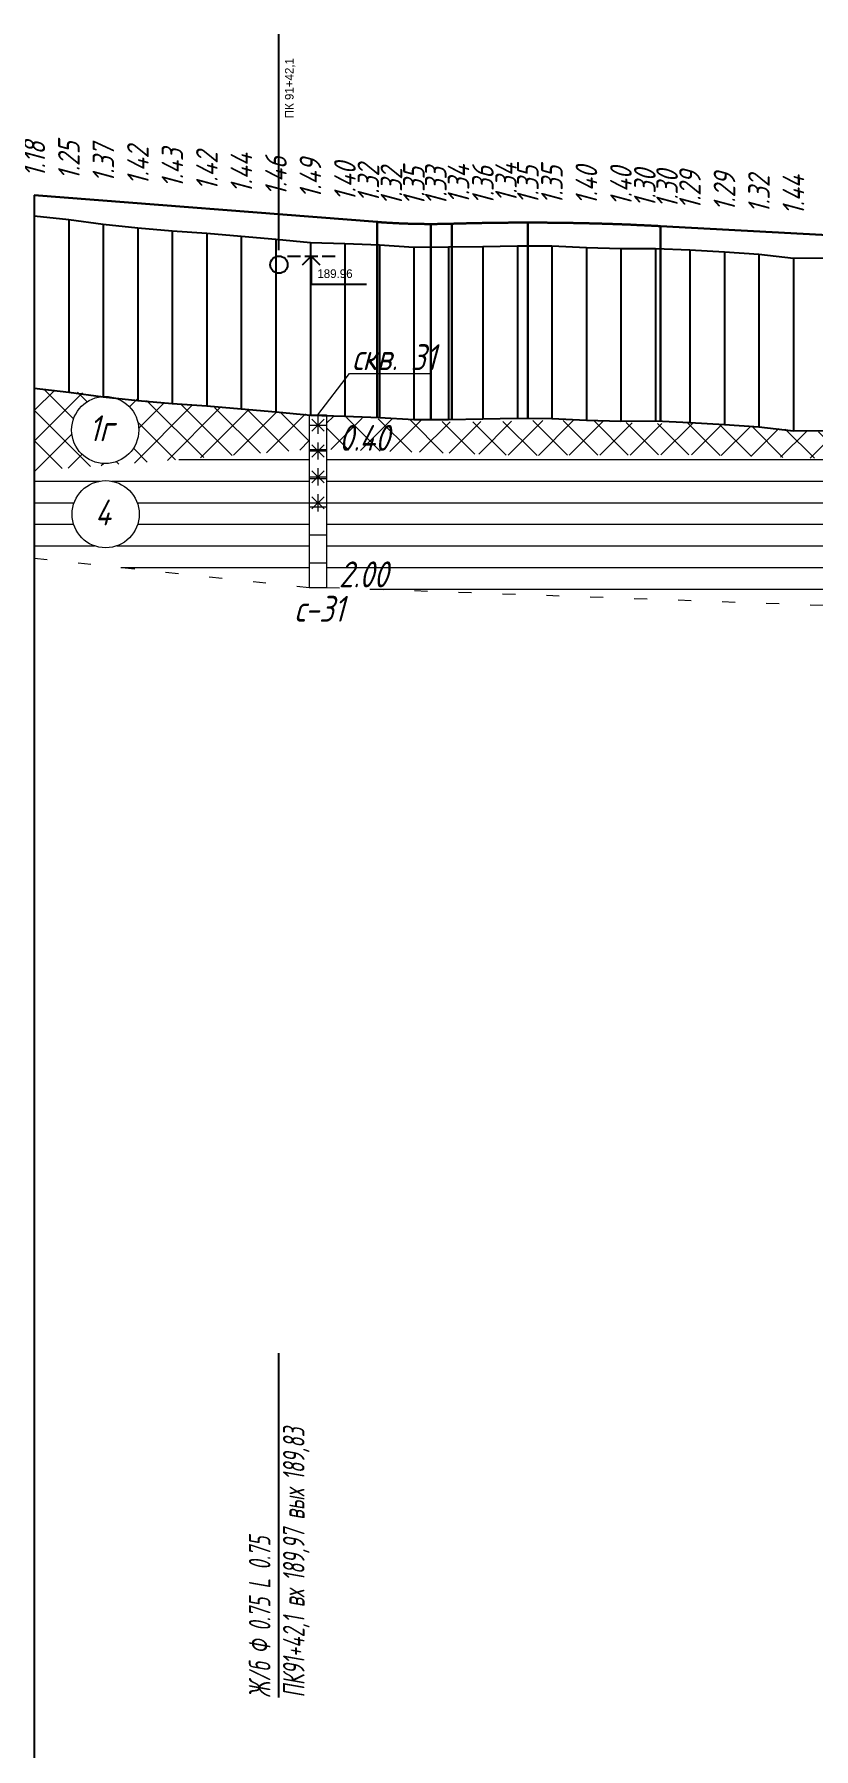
# Model space of a CAD drawing. Extents: x 2172 to 5772, y -842 to -248.
# Drawn here: x 4736.6 to 4827, y -560.5 to -361.8 of the extents above; entities that cross this region are included whole.
import ezdxf

# ---------------------------------------------------------------- set-up
doc = ezdxf.new("R2010")
doc.units = 0
doc.header["$MEASUREMENT"] = 0
for name, pattern in [('CONTI', [0]), ('STROT', [1.7, 0.5, -1.2]), ('TP0', [0])]:
    doc.linetypes.add(name, pattern=pattern)
doc.layers.get('0').update_dxf_attribs({"linetype": 'CONTINUOUS'})
doc.layers.add('геология', color=7, linetype='CONTINUOUS', lineweight=20)
doc.layers.add('КРАСНЫЙ_ПРОФИЛЬ', color=1, linetype='CONTINUOUS', lineweight=30)
for name, color, linetype in [('ДИНАМИЧЕСКИЕ_КОММУНИКАЦИИ', 7, 'CONTINUOUS'), ('РАБОЧИЕ_ОТМЕТКИ', 1, 'CONTINUOUS'), ('ЧЕРНЫЙ_ПРОФИЛЬ', 7, 'CONTINUOUS')]:
    doc.layers.add(name, color=color, linetype=linetype)
doc.styles.add('eskd', font='spds.shx', dxfattribs={"width": 1.2, "oblique": 15})
doc.styles.add('ГОСТ', font='gost.TTF', dxfattribs={"oblique": 15, "height": 1})

# ---------------------------------------------------------------- blocks, each defined once
blk = doc.blocks.new('*U9')
at = {"layer": 'ДИНАМИЧЕСКИЕ_КОММУНИКАЦИИ', "color": 0}
blk.add_circle((0, 0), 1, dxfattribs=at)
blk = doc.blocks.new('*U10')
at = {"layer": 'ДИНАМИЧЕСКИЕ_КОММУНИКАЦИИ', "color": 0}
blk.add_text('189.96', height=1, dxfattribs=at).set_placement((4.45, -2.54))

msp = doc.modelspace()

# ---------------------------------------------------------------- hatches: boundary and pattern name
at = {"layer": 'геология', "linetype": 'Continuous'}
h = msp.add_hatch(dxfattribs=at)
h.set_pattern_fill('ANSI37', color=1, scale=20, style=0)
h.set_pattern_definition([(45, (2171.596, -898.5895), (-1.767767, 1.767767), []), (135, (2171.596, -898.5895), (-1.767767, -1.767767), [])])
h.paths.add_polyline_path([(4745.31, -403.81), (4744.6, -403.59), (4740.6, -403.18), (4736.6, -402.82), (4736.6, -412.39), (4768.48, -409.91), (4768.48, -405.82), (4764.6, -405.55), (4760.6, -405.28), (4756.6, -404.98), (4752.6, -404.58), (4748.6, -404.1), (4745.31, -403.81, -0.377539), (4748.71, -407.66, -1), (4740.93, -407.66, -0.451864)])
h.paths.add_polyline_path([(4820.6, -407.35), (4816.6, -407.09), (4812.6, -406.88), (4808.6, -406.9), (4804.6, -406.77), (4800.6, -406.61), (4796.6, -406.51), (4792.6, -406.63), (4788.6, -406.69), (4784.6, -406.71), (4780.6, -406.47), (4776.6, -406.35), (4772.6, -406.2), (4770.48, -406), (4770.48, -409.91), (4792.99, -410.61), (4812.72, -410.53), (4828.99, -410.99), (4828.99, -407.98), (4828.6, -407.97), (4824.6, -407.61)])
h.paths.add_polyline_path([(4866.44, -410.93, -0.152576), (4867.13, -408.71), (4864.6, -408.58), (4860.6, -408.53), (4856.6, -408.61), (4852.6, -408.77), (4848.6, -408.9), (4844.6, -408.86), (4840.6, -408.51), (4836.6, -408.2), (4832.6, -408.04), (4830.99, -408.01), (4830.99, -410.99), (4846.62, -411.64), (4862.38, -412.49), (4867, -412.94, -0.136661)])
h.paths.add_polyline_path([(4888.94, -410.01), (4888.6, -409.99), (4884.6, -409.73), (4880.6, -409.45), (4876.6, -409.11), (4873.69, -408.97, -0.13245), (4874.22, -410.93, -0.185885), (4873.22, -413.54), (4887.3, -414.89), (4887.88, -414.89), (4887.88, -414.95), (4888.94, -415.05)])
h.paths.add_polyline_path([(4948.7, -412.36), (4948.6, -412.36), (4944.6, -412.38), (4940.6, -412.29), (4936.6, -412.26), (4932.6, -412.2), (4928.6, -412.07), (4924.6, -411.85), (4920.6, -411.63), (4916.6, -411.43), (4912.6, -411.31), (4908.6, -411.26), (4904.6, -411.21), (4900.6, -410.89), (4896.6, -410.5), (4892.6, -410.17), (4890.94, -410.1), (4890.94, -415.05), (4912.58, -418.24), (4948.7, -423.33)])
h.paths.add_polyline_path([(4945.84, -417.1, -1), (4938.06, -417.1, -1)], flags=16)
h.paths.add_polyline_path([(4939.31, -419.15), (4944.61, -419.15), (4944.61, -414.65), (4939.31, -414.65)], flags=8)
h.paths.add_polyline_path([(4891.62, -415.98), (4900.14, -415.98), (4900.14, -411.48), (4891.62, -411.48)], flags=25)
h = msp.add_hatch(dxfattribs=at)
h.set_pattern_fill('ANSI31', scale=20, angle=135, style=0)
h.set_pattern_definition([(180, (2171.596, -898.5895), (-4e-16, -2.5), [])])
h.paths.add_polyline_path([(5310.16, -452.78), (5290.19, -449.89), (5252.3, -443.94), (5252.3, -458.94), (5310.16, -465.78)])
h.paths.add_polyline_path([(5291.99, -455.94, -1), (5284.21, -455.94, -1)], flags=16)
h.paths.add_polyline_path([(5307.09, -461.92), (5309.09, -461.92), (5309.09, -463.92), (5307.09, -463.92)], flags=16)
h.paths.add_polyline_path([(5250.3, -443.94), (5191.09, -438.06), (5191.09, -448.06), (5250.3, -458.94)])
h.paths.add_polyline_path([(5225, -448.18, -1), (5232.78, -448.18, -1)], flags=16)
h.paths.add_polyline_path([(5189.09, -438.06), (5161.95, -432.05, -0.35106), (5164.99, -435.85, -1), (5157.21, -435.85, -0.404383), (5160.97, -431.96), (5160.97, -431.76), (5153.37, -430.06), (5130.3, -423.76), (5130.3, -431.76), (5189.09, -448.06)])
h.paths.add_polyline_path([(5182.28, -440.1, -1), (5174.5, -440.1, -1)], flags=16)
h.paths.add_polyline_path([(5128.3, -423.76), (5070.18, -412.37), (5070.18, -424.37), (5128.3, -431.76)])
h.paths.add_polyline_path([(5116.9, -425.32, -1), (5109.12, -425.32, -1)], flags=16)
h.paths.add_polyline_path([(5068.18, -412.37), (5065.25, -412.63, -0.837484), (5057.62, -413.33), (5034.43, -415.44), (5010.64, -419.01), (5010.64, -427.01), (5068.18, -424.37)])
h.paths.add_polyline_path([(5057.48, -420.3, -1), (5065.26, -420.3, -1)], flags=16)
h.paths.add_polyline_path([(5008.64, -419.01), (4950.7, -423.33), (4950.7, -432.33), (5008.64, -427.01)])
h.paths.add_polyline_path([(4983.03, -424.83, -1), (4990.81, -424.83, -1)], flags=16)
h.paths.add_polyline_path([(4948.7, -423.33), (4945.98, -422.95), (4890.94, -421.05), (4890.94, -430.05), (4948.7, -432.33)])
h.paths.add_polyline_path([(4945.86, -427.52, -1), (4938.08, -427.52, -1)], flags=16)
h.paths.add_polyline_path([(4858.68, -420.39, -0.414214), (4862.57, -416.5), (4862.65, -415.97), (4838.48, -411.3), (4830.99, -410.99), (4830.99, -427.99), (4881.27, -429.78, -0.349911), (4878.25, -425.99, -1), (4886.03, -425.99, -0.369942), (4882.73, -429.83), (4888.94, -430.05), (4888.94, -421.05), (4862.65, -415.97), (4862.57, -416.5, -0.414214), (4866.46, -420.39, -1)])
h.paths.add_polyline_path([(4828.99, -410.99), (4812.72, -410.53), (4792.99, -410.61), (4770.48, -409.91), (4770.48, -425.91), (4828.99, -427.99)])
h.paths.add_polyline_path([(4768.48, -409.91), (4736.6, -412.39), (4736.6, -422.52), (4768.48, -425.91)])
h.paths.add_polyline_path([(4748.76, -417.42, -1), (4740.98, -417.42, -1)], flags=16)
h.paths.add_polyline_path([(5297.8, -464.43), (5307.61, -464.43), (5307.61, -459.92), (5297.8, -459.92)], flags=25)
h.paths.add_polyline_path([(5286.12, -457.99), (5290.35, -457.99), (5290.35, -453.48), (5286.12, -453.48)], flags=8)
h.paths.add_polyline_path([(5252.98, -446.17), (5261.5, -446.17), (5261.5, -441.67), (5252.98, -441.67)], flags=9)
h.paths.add_polyline_path([(5252.98, -459.68), (5261.72, -459.68), (5261.72, -455.17), (5252.98, -455.17)], flags=25)
h.paths.add_polyline_path([(5226.9, -450.23), (5231.14, -450.23), (5231.14, -445.73), (5226.9, -445.73)], flags=8)
h.paths.add_polyline_path([(5191.77, -448.79), (5200.51, -448.79), (5200.51, -444.28), (5191.77, -444.28)], flags=25)
h.paths.add_polyline_path([(5176.41, -442.15), (5180.64, -442.15), (5180.64, -437.65), (5176.41, -437.65)], flags=8)
h.paths.add_polyline_path([(5130.98, -432.49), (5139.72, -432.49), (5139.72, -427.99), (5130.98, -427.99)], flags=24)
h.paths.add_polyline_path([(5125.83, -436.48), (5135.21, -436.48), (5135.21, -431.98), (5125.83, -431.98)], flags=9)
h.paths.add_polyline_path([(5111.03, -427.37), (5115.26, -427.37), (5115.26, -422.87), (5111.03, -422.87)], flags=8)
h.paths.add_polyline_path([(5070.85, -414.14), (5079.59, -414.14), (5079.59, -409.63), (5070.85, -409.63)], flags=9)
h.paths.add_polyline_path([(5070.85, -425.1), (5079.59, -425.1), (5079.59, -420.59), (5070.85, -420.59)], flags=25)
h.paths.add_polyline_path([(5059.38, -422.35), (5063.62, -422.35), (5063.62, -417.85), (5059.38, -417.85)], flags=8)
h.paths.add_polyline_path([(5011.31, -427.74), (5020.05, -427.74), (5020.05, -423.24), (5011.31, -423.24)], flags=9)
h.paths.add_polyline_path([(5011.31, -419.7), (5019.41, -419.7), (5019.41, -415.2), (5011.31, -415.2)], flags=24)
h.paths.add_polyline_path([(4984.93, -426.88), (4989.17, -426.88), (4989.17, -422.38), (4984.93, -422.38)], flags=8)
h.paths.add_polyline_path([(4951.38, -433.07), (4960.12, -433.07), (4960.12, -428.56), (4951.38, -428.56)], flags=9)
h.paths.add_polyline_path([(4951.38, -424.26), (4958.83, -424.26), (4958.83, -419.76), (4951.38, -419.76)], flags=24)
h.paths.add_polyline_path([(4939.99, -429.57), (4944.22, -429.57), (4944.22, -425.06), (4939.99, -425.06)], flags=8)
h.paths.add_polyline_path([(4891.62, -430.78), (4900.36, -430.78), (4900.36, -426.28), (4891.62, -426.28)], flags=25)
h.paths.add_polyline_path([(4831.67, -428.73), (4840.41, -428.73), (4840.41, -424.22), (4831.67, -424.22)], flags=25)
h.paths.add_polyline_path([(4771.16, -410.82), (4779.9, -410.82), (4779.9, -406.32), (4771.16, -406.32)], flags=9)
h.paths.add_polyline_path([(4771.16, -426.64), (4779.9, -426.64), (4779.9, -422.14), (4771.16, -422.14)], flags=25)
h.paths.add_polyline_path([(4742.88, -419.47), (4747.12, -419.47), (4747.12, -414.96), (4742.88, -414.96)], flags=8)
h = msp.add_hatch(dxfattribs=at)
h.set_pattern_fill('ANSI31', scale=26, angle=135, style=0)
h.set_pattern_definition([(180, (6329.8208, -2870.2994), (-7e-16, -3.25), [])])
h.paths.add_polyline_path([(4770.48, -409.91), (4768.48, -409.91), (4768.48, -425.91), (4770.48, -425.91)])

# ---------------------------------------------------------------- linework, layer by layer
at = {"linetype": 'Continuous'}
for p, q in [((4736.6, -380.46), (4736.6, -650.58)), ((4736.6, -402.82), (4736.6, -623.59))]:
    msp.add_line(p, q, dxfattribs=at)
at = {"linetype": 'TP0'}
msp.add_line((4764.93, -554.55), (4764.93, -514.66), dxfattribs=at)
at = {"layer": 'геология', "color": 7, "linetype": 'Continuous'}
for p, q in [((4769.48, -405.91), (4773.13, -401.11)), ((4773.13, -401.11), (4782.57, -401.11)), ((4768.48, -405.91), (4770.48, -405.91)), ((4768.48, -409.91), (4770.48, -409.91)), ((4768.48, -409.91), (4770.48, -409.91)), ((4768.48, -425.91), (4770.48, -425.91)), ((4768.48, -425.91), (4770.48, -425.91)), ((4768.48, -425.91), (4770.48, -425.91))]:
    msp.add_line(p, q, dxfattribs=at)
at = {"layer": 'геология', "color": 7, "linetype": 'Continuous', "ltscale": 5}
for p, q in [((4768.48, -405.91), (4768.48, -425.91)), ((4770.48, -405.91), (4770.48, -425.91))]:
    msp.add_line(p, q, dxfattribs=at)
at = {"layer": 'геология', "color": 1, "linetype": 'Continuous'}
for p, q in [((4768.48, -407.09), (4770.48, -407.09)), ((4768.77, -407.8), (4770.19, -406.39)), ((4770.19, -407.8), (4768.77, -406.39)), ((4769.48, -406.09), (4769.48, -408.09)), ((4769.48, -409.09), (4769.48, -411.09)), ((4768.48, -410.09), (4770.48, -410.09)), ((4768.77, -410.8), (4770.19, -409.39)), ((4770.19, -410.8), (4768.77, -409.39)), ((4768.48, -413.09), (4770.48, -413.09)), ((4768.77, -413.8), (4770.19, -412.39)), ((4770.19, -413.8), (4768.77, -412.39)), ((4769.48, -412.09), (4769.48, -414.09)), ((4769.48, -415.09), (4769.48, -417.09)), ((4768.48, -416.09), (4770.48, -416.09)), ((4768.77, -416.8), (4770.19, -415.39)), ((4770.19, -416.8), (4768.77, -415.39))]:
    msp.add_line(p, q, dxfattribs=at)
at = {"layer": 'геология', "color": 7, "linetype": 'STROT', "ltscale": 3}
for p, q in [((4736.6, -422.52), (4768.48, -425.91)), ((4770.48, -425.91), (4828.99, -427.99))]:
    msp.add_line(p, q, dxfattribs=at)
at = {"layer": 'геология', "color": 7, "linetype": 'Continuous'}
for centre in [(4744.82, -407.66), (4744.87, -417.42)]:
    msp.add_circle(centre, 3.89, dxfattribs=at)
at = {"layer": 'ДИНАМИЧЕСКИЕ_КОММУНИКАЦИИ', "color": 7}
for points in [[(4764.96, -386.8), (4764.96, -361.8)], [(4765.96, -387.5), (4767.46, -387.5)], [(4767.71, -388.5), (4768.71, -387.5), (4769.71, -388.5)], [(4767.96, -387.5), (4769.46, -387.5)], [(4768.71, -387.5), (4768.71, -390.74), (4775.11, -390.74)], [(4769.96, -387.5), (4771.46, -387.5)]]:
    msp.add_lwpolyline(points, dxfattribs=at)
at = {"layer": 'КРАСНЫЙ_ПРОФИЛЬ'}
for p, q in [((4736.6, -380.46), (4776.35, -383.55)), ((4776.35, -383.55), (4776.35, -406.19)), ((4782.56, -383.79), (4782.56, -406.45)), ((4785.01, -383.75), (4785.01, -406.43)), ((4793.8, -383.62), (4793.8, -406.31)), ((4809.18, -384.03), (4809.18, -406.63)), ((4809.18, -384.03), (4835.26, -385.43))]:
    msp.add_line(p, q, dxfattribs=at)
for points in [[(4776.35, -383.55), (4776.39, -383.55), (4776.43, -383.55), (4776.47, -383.56), (4776.51, -383.56), (4776.55, -383.56), (4776.59, -383.57), (4776.6, -383.57), (4776.63, -383.57), (4776.67, -383.57), (4776.71, -383.58), (4776.75, -383.58), (4776.79, -383.58), (4776.83, -383.58), (4776.87, -383.59), (4776.91, -383.59), (4776.95, -383.59), (4776.99, -383.59), (4777.03, -383.6), (4777.07, -383.6), (4777.11, -383.6), (4777.15, -383.61), (4777.19, -383.61), (4777.23, -383.61), (4777.27, -383.61), (4777.31, -383.62), (4777.35, -383.62), (4777.39, -383.62), (4777.43, -383.62), (4777.47, -383.63), (4777.51, -383.63), (4777.55, -383.63), (4777.59, -383.63), (4777.63, -383.64), (4777.67, -383.64), (4777.71, -383.64), (4777.75, -383.64), (4777.79, -383.65), (4777.83, -383.65), (4777.87, -383.65), (4777.91, -383.65), (4777.95, -383.66), (4777.99, -383.66), (4778.03, -383.66), (4778.07, -383.66), (4778.11, -383.66), (4778.15, -383.67), (4778.19, -383.67), (4778.23, -383.67), (4778.27, -383.67), (4778.31, -383.68), (4778.35, -383.68), (4778.39, -383.68), (4778.43, -383.68), (4778.47, -383.68), (4778.51, -383.69), (4778.55, -383.69), (4778.59, -383.69), (4778.63, -383.69), (4778.67, -383.69), (4778.71, -383.7), (4778.75, -383.7), (4778.79, -383.7), (4778.83, -383.7), (4778.87, -383.7), (4778.91, -383.71), (4778.95, -383.71), (4778.99, -383.71), (4779.03, -383.71), (4779.07, -383.71), (4779.11, -383.71), (4779.15, -383.72), (4779.19, -383.72), (4779.23, -383.72), (4779.27, -383.72), (4779.31, -383.72), (4779.35, -383.72), (4779.39, -383.73), (4779.43, -383.73), (4779.47, -383.73), (4779.51, -383.73), (4779.55, -383.73), (4779.59, -383.73), (4779.63, -383.73), (4779.67, -383.74), (4779.71, -383.74), (4779.75, -383.74), (4779.79, -383.74), (4779.83, -383.74), (4779.87, -383.74), (4779.91, -383.74), (4779.95, -383.75), (4779.99, -383.75), (4780.03, -383.75), (4780.07, -383.75), (4780.11, -383.75), (4780.15, -383.75), (4780.18, -383.75), (4780.22, -383.75), (4780.26, -383.76), (4780.3, -383.76), (4780.34, -383.76), (4780.38, -383.76), (4780.42, -383.76), (4780.46, -383.76), (4780.5, -383.76), (4780.54, -383.76), (4780.58, -383.76), (4780.6, -383.76), (4780.62, -383.77), (4780.66, -383.77), (4780.7, -383.77), (4780.74, -383.77), (4780.78, -383.77), (4780.82, -383.77), (4780.86, -383.77), (4780.9, -383.77), (4780.94, -383.77), (4780.98, -383.77), (4781.02, -383.77), (4781.06, -383.77), (4781.1, -383.78), (4781.14, -383.78), (4781.18, -383.78), (4781.22, -383.78), (4781.26, -383.78), (4781.3, -383.78), (4781.34, -383.78), (4781.38, -383.78), (4781.42, -383.78), (4781.46, -383.78), (4781.5, -383.78), (4781.54, -383.78), (4781.58, -383.78), (4781.62, -383.78), (4781.66, -383.78), (4781.7, -383.78), (4781.74, -383.78), (4781.78, -383.78), (4781.82, -383.79), (4781.86, -383.79), (4781.9, -383.79), (4781.94, -383.79), (4781.98, -383.79), (4782.02, -383.79), (4782.06, -383.79), (4782.1, -383.79), (4782.14, -383.79), (4782.18, -383.79), (4782.22, -383.79), (4782.26, -383.79), (4782.3, -383.79), (4782.34, -383.79), (4782.38, -383.79), (4782.42, -383.79), (4782.46, -383.79), (4782.5, -383.79), (4782.54, -383.79), (4782.58, -383.79), (4782.62, -383.79), (4782.66, -383.79), (4782.7, -383.79), (4782.74, -383.79), (4782.78, -383.79), (4782.82, -383.79), (4782.86, -383.79), (4782.9, -383.79), (4782.94, -383.79), (4782.98, -383.79), (4783.02, -383.79), (4783.06, -383.79), (4783.1, -383.79), (4783.14, -383.79), (4783.18, -383.79), (4783.22, -383.79), (4783.26, -383.79), (4783.3, -383.79), (4783.34, -383.78), (4783.38, -383.78), (4783.42, -383.78), (4783.46, -383.78), (4783.5, -383.78), (4783.54, -383.78), (4783.58, -383.78), (4783.62, -383.78), (4783.66, -383.78), (4783.7, -383.78), (4783.74, -383.78), (4783.78, -383.78), (4783.82, -383.78), (4783.86, -383.78), (4783.9, -383.78), (4783.94, -383.78), (4783.98, -383.78), (4784.02, -383.78), (4784.06, -383.77), (4784.1, -383.77), (4784.14, -383.77), (4784.18, -383.77), (4784.22, -383.77), (4784.26, -383.77), (4784.29, -383.77), (4784.33, -383.77), (4784.37, -383.77), (4784.41, -383.77), (4784.45, -383.77), (4784.49, -383.77), (4784.53, -383.76), (4784.57, -383.76), (4784.6, -383.76), (4784.61, -383.76), (4784.65, -383.76), (4784.69, -383.76), (4784.73, -383.76), (4784.77, -383.76), (4784.81, -383.76), (4784.85, -383.76), (4784.89, -383.75), (4784.93, -383.75), (4784.97, -383.75), (4785.01, -383.75)], [(4785.01, -383.75), (4785.05, -383.75), (4785.09, -383.75), (4785.13, -383.75), (4785.17, -383.75), (4785.21, -383.75), (4785.25, -383.74), (4785.29, -383.74), (4785.33, -383.74), (4785.37, -383.74), (4785.41, -383.74), (4785.45, -383.74), (4785.49, -383.74), (4785.53, -383.74), (4785.57, -383.73), (4785.61, -383.73), (4785.65, -383.73), (4785.69, -383.73), (4785.73, -383.73), (4785.77, -383.73), (4785.81, -383.73), (4785.85, -383.73), (4785.89, -383.73), (4785.93, -383.72), (4785.97, -383.72), (4786.01, -383.72), (4786.05, -383.72), (4786.09, -383.72), (4786.13, -383.72), (4786.17, -383.72), (4786.21, -383.72), (4786.25, -383.72), (4786.29, -383.71), (4786.33, -383.71), (4786.37, -383.71), (4786.41, -383.71), (4786.45, -383.71), (4786.49, -383.71), (4786.53, -383.71), (4786.57, -383.71), (4786.61, -383.71), (4786.65, -383.71), (4786.69, -383.7), (4786.73, -383.7), (4786.77, -383.7), (4786.81, -383.7), (4786.85, -383.7), (4786.89, -383.7), (4786.93, -383.7), (4786.97, -383.7), (4787.01, -383.7), (4787.05, -383.7), (4787.09, -383.69), (4787.13, -383.69), (4787.17, -383.69), (4787.21, -383.69), (4787.25, -383.69), (4787.29, -383.69), (4787.33, -383.69), (4787.37, -383.69), (4787.41, -383.69), (4787.45, -383.69), (4787.49, -383.69), (4787.53, -383.68), (4787.57, -383.68), (4787.61, -383.68), (4787.65, -383.68), (4787.69, -383.68), (4787.73, -383.68), (4787.77, -383.68), (4787.81, -383.68), (4787.85, -383.68), (4787.89, -383.68), (4787.93, -383.68), (4787.97, -383.68), (4788.01, -383.67), (4788.05, -383.67), (4788.09, -383.67), (4788.13, -383.67), (4788.17, -383.67), (4788.21, -383.67), (4788.25, -383.67), (4788.29, -383.67), (4788.33, -383.67), (4788.37, -383.67), (4788.41, -383.67), (4788.45, -383.67), (4788.49, -383.67), (4788.53, -383.66), (4788.57, -383.66), (4788.6, -383.66), (4788.61, -383.66), (4788.65, -383.66), (4788.69, -383.66), (4788.73, -383.66), (4788.77, -383.66), (4788.81, -383.66), (4788.85, -383.66), (4788.89, -383.66), (4788.93, -383.66), (4788.97, -383.66), (4789.01, -383.66), (4789.05, -383.66), (4789.09, -383.66), (4789.13, -383.65), (4789.17, -383.65), (4789.21, -383.65), (4789.25, -383.65), (4789.29, -383.65), (4789.33, -383.65), (4789.37, -383.65), (4789.41, -383.65), (4789.45, -383.65), (4789.49, -383.65), (4789.53, -383.65), (4789.57, -383.65), (4789.61, -383.65), (4789.65, -383.65), (4789.69, -383.65), (4789.73, -383.65), (4789.77, -383.64), (4789.81, -383.64), (4789.85, -383.64), (4789.89, -383.64), (4789.93, -383.64), (4789.97, -383.64), (4790.01, -383.64), (4790.05, -383.64), (4790.09, -383.64), (4790.13, -383.64), (4790.17, -383.64), (4790.21, -383.64), (4790.25, -383.64), (4790.29, -383.64), (4790.33, -383.64), (4790.37, -383.64), (4790.41, -383.64), (4790.45, -383.64), (4790.49, -383.64), (4790.53, -383.63), (4790.57, -383.63), (4790.61, -383.63), (4790.64, -383.63), (4790.68, -383.63), (4790.72, -383.63), (4790.76, -383.63), (4790.8, -383.63), (4790.84, -383.63), (4790.88, -383.63), (4790.92, -383.63), (4790.96, -383.63), (4791, -383.63), (4791.04, -383.63), (4791.08, -383.63), (4791.12, -383.63), (4791.16, -383.63), (4791.2, -383.63), (4791.24, -383.63), (4791.28, -383.63), (4791.32, -383.63), (4791.36, -383.63), (4791.4, -383.63), (4791.44, -383.63), (4791.48, -383.63), (4791.52, -383.63), (4791.56, -383.62), (4791.6, -383.62), (4791.64, -383.62), (4791.68, -383.62), (4791.72, -383.62), (4791.76, -383.62), (4791.8, -383.62), (4791.84, -383.62), (4791.88, -383.62), (4791.92, -383.62), (4791.96, -383.62), (4792, -383.62), (4792.04, -383.62), (4792.08, -383.62), (4792.12, -383.62), (4792.16, -383.62), (4792.2, -383.62), (4792.24, -383.62), (4792.28, -383.62), (4792.32, -383.62), (4792.36, -383.62), (4792.4, -383.62), (4792.44, -383.62), (4792.48, -383.62), (4792.52, -383.62), (4792.56, -383.62), (4792.6, -383.62), (4792.6, -383.62), (4792.64, -383.62), (4792.68, -383.62), (4792.72, -383.62), (4792.76, -383.62), (4792.8, -383.62), (4792.84, -383.62), (4792.88, -383.62), (4792.92, -383.62), (4792.96, -383.62), (4793, -383.62), (4793.04, -383.62), (4793.08, -383.62), (4793.12, -383.62), (4793.16, -383.62), (4793.2, -383.62), (4793.24, -383.62), (4793.28, -383.62), (4793.32, -383.62), (4793.36, -383.62), (4793.4, -383.62), (4793.44, -383.62), (4793.48, -383.62), (4793.52, -383.62), (4793.56, -383.62), (4793.6, -383.62), (4793.64, -383.62), (4793.68, -383.62), (4793.72, -383.62), (4793.76, -383.62), (4793.8, -383.62), (4793.84, -383.62), (4793.88, -383.62), (4793.92, -383.62), (4793.96, -383.62), (4794, -383.62), (4794.04, -383.62), (4794.08, -383.62), (4794.12, -383.62), (4794.16, -383.62), (4794.2, -383.62), (4794.24, -383.62), (4794.28, -383.62), (4794.32, -383.62), (4794.36, -383.62), (4794.4, -383.62), (4794.44, -383.62), (4794.48, -383.62), (4794.52, -383.62), (4794.56, -383.62), (4794.6, -383.62), (4794.64, -383.62), (4794.68, -383.62), (4794.72, -383.62), (4794.76, -383.62), (4794.8, -383.62), (4794.84, -383.62), (4794.88, -383.62), (4794.92, -383.62), (4794.96, -383.62), (4795, -383.62), (4795.04, -383.62), (4795.08, -383.62), (4795.12, -383.62), (4795.16, -383.62), (4795.2, -383.62), (4795.24, -383.62), (4795.28, -383.62), (4795.32, -383.62), (4795.36, -383.62), (4795.4, -383.62), (4795.44, -383.62), (4795.48, -383.62), (4795.52, -383.62), (4795.56, -383.62), (4795.6, -383.62), (4795.64, -383.62), (4795.68, -383.62), (4795.72, -383.62), (4795.76, -383.62), (4795.8, -383.62), (4795.84, -383.62), (4795.88, -383.62), (4795.92, -383.62), (4795.96, -383.62), (4796, -383.62), (4796.04, -383.62), (4796.08, -383.63), (4796.12, -383.63), (4796.16, -383.63), (4796.2, -383.63), (4796.24, -383.63), (4796.28, -383.63), (4796.32, -383.63), (4796.36, -383.63), (4796.4, -383.63), (4796.44, -383.63), (4796.48, -383.63), (4796.52, -383.63), (4796.56, -383.63), (4796.6, -383.63), (4796.6, -383.63), (4796.64, -383.63), (4796.68, -383.63), (4796.72, -383.63), (4796.76, -383.63), (4796.8, -383.63), (4796.84, -383.63), (4796.88, -383.63), (4796.92, -383.63), (4796.96, -383.63), (4797, -383.63), (4797.04, -383.63), (4797.08, -383.63), (4797.12, -383.64), (4797.16, -383.64), (4797.2, -383.64), (4797.24, -383.64), (4797.28, -383.64), (4797.32, -383.64), (4797.36, -383.64), (4797.4, -383.64), (4797.44, -383.64), (4797.48, -383.64), (4797.51, -383.64), (4797.55, -383.64), (4797.59, -383.64), (4797.63, -383.64), (4797.67, -383.64), (4797.71, -383.64), (4797.75, -383.64), (4797.79, -383.64), (4797.83, -383.64), (4797.87, -383.65), (4797.91, -383.65), (4797.95, -383.65), (4797.99, -383.65), (4798.03, -383.65), (4798.07, -383.65), (4798.11, -383.65), (4798.15, -383.65), (4798.19, -383.65), (4798.23, -383.65), (4798.27, -383.65), (4798.31, -383.65), (4798.35, -383.65), (4798.39, -383.65), (4798.43, -383.65), (4798.47, -383.65), (4798.51, -383.66), (4798.55, -383.66), (4798.59, -383.66), (4798.63, -383.66), (4798.67, -383.66), (4798.71, -383.66), (4798.75, -383.66), (4798.79, -383.66), (4798.83, -383.66), (4798.87, -383.66), (4798.91, -383.66), (4798.95, -383.66), (4798.99, -383.66), (4799.03, -383.66), (4799.07, -383.66), (4799.11, -383.67), (4799.15, -383.67), (4799.19, -383.67), (4799.23, -383.67), (4799.27, -383.67), (4799.31, -383.67), (4799.35, -383.67), (4799.39, -383.67), (4799.43, -383.67), (4799.47, -383.67), (4799.51, -383.67), (4799.55, -383.67), (4799.59, -383.67), (4799.63, -383.68), (4799.67, -383.68), (4799.71, -383.68), (4799.75, -383.68), (4799.79, -383.68), (4799.83, -383.68), (4799.87, -383.68), (4799.91, -383.68), (4799.95, -383.68), (4799.99, -383.68), (4800.03, -383.68), (4800.07, -383.68), (4800.11, -383.69), (4800.15, -383.69), (4800.19, -383.69), (4800.23, -383.69), (4800.27, -383.69), (4800.31, -383.69), (4800.35, -383.69), (4800.39, -383.69), (4800.43, -383.69), (4800.47, -383.69), (4800.51, -383.69), (4800.55, -383.7), (4800.59, -383.7), (4800.6, -383.7), (4800.63, -383.7), (4800.67, -383.7), (4800.71, -383.7), (4800.75, -383.7), (4800.79, -383.7), (4800.83, -383.7), (4800.87, -383.7), (4800.91, -383.7), (4800.95, -383.71), (4800.99, -383.71), (4801.03, -383.71), (4801.07, -383.71), (4801.11, -383.71), (4801.15, -383.71), (4801.19, -383.71), (4801.23, -383.71), (4801.27, -383.71), (4801.31, -383.71), (4801.35, -383.72), (4801.39, -383.72), (4801.43, -383.72), (4801.47, -383.72), (4801.51, -383.72), (4801.55, -383.72), (4801.59, -383.72), (4801.63, -383.72), (4801.67, -383.72), (4801.71, -383.73), (4801.75, -383.73), (4801.79, -383.73), (4801.83, -383.73), (4801.87, -383.73), (4801.91, -383.73), (4801.95, -383.73), (4801.99, -383.73), (4802.03, -383.73), (4802.07, -383.74), (4802.11, -383.74), (4802.15, -383.74), (4802.19, -383.74), (4802.23, -383.74), (4802.27, -383.74), (4802.31, -383.74), (4802.35, -383.74), (4802.39, -383.74), (4802.43, -383.75), (4802.47, -383.75), (4802.51, -383.75), (4802.55, -383.75), (4802.59, -383.75), (4802.63, -383.75), (4802.67, -383.75), (4802.71, -383.75), (4802.75, -383.76), (4802.79, -383.76), (4802.83, -383.76), (4802.87, -383.76), (4802.91, -383.76), (4802.95, -383.76), (4802.99, -383.76), (4803.03, -383.76), (4803.07, -383.77), (4803.11, -383.77), (4803.15, -383.77), (4803.19, -383.77), (4803.23, -383.77), (4803.27, -383.77), (4803.31, -383.77), (4803.35, -383.78), (4803.39, -383.78), (4803.43, -383.78), (4803.47, -383.78), (4803.51, -383.78), (4803.55, -383.78), (4803.59, -383.78), (4803.63, -383.78), (4803.67, -383.79), (4803.71, -383.79), (4803.75, -383.79), (4803.79, -383.79), (4803.83, -383.79), (4803.87, -383.79), (4803.91, -383.79), (4803.95, -383.8), (4803.99, -383.8), (4804.03, -383.8), (4804.07, -383.8), (4804.11, -383.8), (4804.15, -383.8), (4804.19, -383.8), (4804.23, -383.81), (4804.27, -383.81), (4804.31, -383.81), (4804.35, -383.81), (4804.38, -383.81), (4804.42, -383.81), (4804.46, -383.81), (4804.5, -383.82), (4804.54, -383.82), (4804.58, -383.82), (4804.6, -383.82), (4804.62, -383.82), (4804.66, -383.82), (4804.7, -383.82), (4804.74, -383.83), (4804.78, -383.83), (4804.82, -383.83), (4804.86, -383.83), (4804.9, -383.83), (4804.94, -383.83), (4804.98, -383.83), (4805.02, -383.84), (4805.06, -383.84), (4805.1, -383.84), (4805.14, -383.84), (4805.18, -383.84), (4805.22, -383.84), (4805.26, -383.85), (4805.3, -383.85), (4805.34, -383.85), (4805.38, -383.85), (4805.42, -383.85), (4805.46, -383.85), (4805.5, -383.86), (4805.54, -383.86), (4805.58, -383.86), (4805.62, -383.86), (4805.66, -383.86), (4805.7, -383.86), (4805.74, -383.87), (4805.78, -383.87), (4805.82, -383.87), (4805.86, -383.87), (4805.9, -383.87), (4805.94, -383.87), (4805.98, -383.88), (4806.02, -383.88), (4806.06, -383.88), (4806.1, -383.88), (4806.14, -383.88), (4806.18, -383.88), (4806.22, -383.89), (4806.26, -383.89), (4806.3, -383.89), (4806.34, -383.89), (4806.38, -383.89), (4806.42, -383.89), (4806.46, -383.9), (4806.5, -383.9), (4806.54, -383.9), (4806.58, -383.9), (4806.62, -383.9), (4806.66, -383.91), (4806.7, -383.91), (4806.74, -383.91), (4806.78, -383.91), (4806.82, -383.91), (4806.86, -383.91), (4806.9, -383.92), (4806.94, -383.92), (4806.98, -383.92), (4807.02, -383.92), (4807.06, -383.92), (4807.1, -383.93), (4807.14, -383.93), (4807.18, -383.93), (4807.22, -383.93), (4807.26, -383.93), (4807.3, -383.93), (4807.34, -383.94), (4807.38, -383.94), (4807.42, -383.94), (4807.46, -383.94), (4807.5, -383.94), (4807.54, -383.95), (4807.58, -383.95), (4807.62, -383.95), (4807.66, -383.95), (4807.7, -383.95), (4807.74, -383.96), (4807.78, -383.96), (4807.82, -383.96), (4807.86, -383.96), (4807.9, -383.96), (4807.94, -383.97), (4807.98, -383.97), (4808.02, -383.97), (4808.06, -383.97), (4808.1, -383.97), (4808.14, -383.98), (4808.18, -383.98), (4808.22, -383.98), (4808.26, -383.98), (4808.3, -383.98), (4808.34, -383.99), (4808.38, -383.99), (4808.42, -383.99), (4808.46, -383.99), (4808.5, -383.99), (4808.54, -384), (4808.58, -384), (4808.6, -384), (4808.62, -384), (4808.66, -384), (4808.7, -384), (4808.74, -384.01), (4808.78, -384.01), (4808.82, -384.01), (4808.86, -384.01), (4808.9, -384.01), (4808.94, -384.02), (4808.98, -384.02), (4809.02, -384.02), (4809.06, -384.02), (4809.1, -384.02), (4809.14, -384.03), (4809.18, -384.03)]]:
    msp.add_lwpolyline(points, dxfattribs=at)
at = {"layer": 'ЧЕРНЫЙ_ПРОФИЛЬ'}
for p, q in [((4736.6, -382.82), (4736.6, -402.82)), ((4736.6, -382.82), (4740.6, -383.28)), ((4740.6, -383.28), (4740.6, -403.28)), ((4740.6, -383.28), (4744.6, -383.82)), ((4744.6, -383.82), (4744.6, -403.82)), ((4744.6, -383.82), (4748.6, -384.24)), ((4748.6, -384.24), (4748.6, -404.24)), ((4748.6, -384.24), (4752.6, -384.57)), ((4752.6, -384.57), (4752.6, -404.57)), ((4752.6, -384.57), (4756.6, -384.85)), ((4756.6, -384.85), (4756.6, -404.85)), ((4756.6, -384.85), (4760.6, -385.21)), ((4760.6, -385.21), (4760.6, -405.21)), ((4760.6, -385.21), (4764.6, -385.56)), ((4764.6, -385.56), (4764.6, -405.56)), ((4764.6, -385.56), (4768.6, -385.93)), ((4768.6, -385.93), (4768.6, -405.93)), ((4768.6, -385.93), (4772.6, -386.05)), ((4772.6, -386.05), (4772.6, -406.05)), ((4772.6, -386.05), (4776.6, -386.2)), ((4776.6, -386.2), (4776.6, -406.2)), ((4776.6, -386.2), (4780.6, -386.45)), ((4780.6, -386.45), (4784.6, -386.44)), ((4780.6, -386.45), (4780.6, -406.45)), ((4784.6, -386.44), (4788.6, -386.38)), ((4784.6, -386.44), (4784.6, -406.44)), ((4788.6, -386.38), (4792.6, -386.3)), ((4788.6, -386.38), (4788.6, -406.38)), ((4792.6, -386.3), (4792.6, -406.3)), ((4792.6, -386.3), (4796.6, -386.32)), ((4796.6, -386.32), (4796.6, -406.32)), ((4796.6, -386.32), (4800.6, -386.51)), ((4800.6, -386.51), (4800.6, -406.51)), ((4800.6, -386.51), (4804.6, -386.62)), ((4804.6, -386.62), (4808.6, -386.61)), ((4804.6, -386.62), (4804.6, -406.62)), ((4808.6, -386.61), (4808.6, -406.61)), ((4808.6, -386.61), (4812.6, -386.79)), ((4812.6, -386.79), (4812.6, -406.79)), ((4812.6, -386.79), (4816.6, -387.01)), ((4816.6, -387.01), (4816.6, -407.01)), ((4816.6, -387.01), (4820.6, -387.28)), ((4820.6, -387.28), (4820.6, -407.28)), ((4820.6, -387.28), (4824.6, -387.75)), ((4824.6, -387.75), (4828.6, -387.71)), ((4824.6, -387.75), (4824.6, -407.75)), ((4736.6, -402.82), (4740.6, -403.28)), ((4740.6, -403.28), (4744.6, -403.82)), ((4744.6, -403.82), (4748.6, -404.24)), ((4748.6, -404.24), (4752.6, -404.57)), ((4752.6, -404.57), (4756.6, -404.85)), ((4756.6, -404.85), (4760.6, -405.21)), ((4760.6, -405.21), (4764.6, -405.56)), ((4764.6, -405.56), (4768.6, -405.93)), ((4768.6, -405.93), (4772.6, -406.05)), ((4772.6, -406.05), (4776.6, -406.2)), ((4776.6, -406.2), (4780.6, -406.45)), ((4780.6, -406.45), (4784.6, -406.44)), ((4784.6, -406.44), (4788.6, -406.38)), ((4788.6, -406.38), (4792.6, -406.3)), ((4792.6, -406.3), (4796.6, -406.32)), ((4796.6, -406.32), (4800.6, -406.51)), ((4800.6, -406.51), (4804.6, -406.62)), ((4804.6, -406.62), (4808.6, -406.61)), ((4808.6, -406.61), (4812.6, -406.79)), ((4812.6, -406.79), (4816.6, -407.01)), ((4816.6, -407.01), (4820.6, -407.28)), ((4820.6, -407.28), (4824.6, -407.75)), ((4824.6, -407.75), (4828.6, -407.71))]:
    msp.add_line(p, q, dxfattribs=at)

# ---------------------------------------------------------------- block references
at = {"layer": 'ДИНАМИЧЕСКИЕ_КОММУНИКАЦИИ', "color": 7, "rotation": 90}
msp.add_blockref('*U9', (4764.96, -388.5), dxfattribs=at)
at = {"layer": 'ДИНАМИЧЕСКИЕ_КОММУНИКАЦИИ', "color": 7}
msp.add_blockref('*U10', (4764.96, -387.5), dxfattribs=at)

# ---------------------------------------------------------------- texts
at = {"style": 'eskd', "oblique": 10, "width": 0.8}
for s, p in [('ПК91+42,1 вх 189,97 вых 189,83', (4767.93, -554.55)), ('Ж/б Ф 0.75 L 0.75', (4763.98, -554.58))]:
    msp.add_text(s, height=2.5, rotation=90, dxfattribs=at).set_placement(p)
at = {"layer": 'геология', "color": 7, "lineweight": -3, "style": 'ГОСТ', "oblique": 15}
for s, p in [('скв. 31', (4773.44, -400.72)), ('с-31', (4766.76, -429.88))]:
    msp.add_text(s, height=3, dxfattribs=at).set_placement(p)
at = {"layer": 'геология', "color": 7, "linetype": 'CONTI', "style": 'ГОСТ', "oblique": 15}
for s, p in [('1г', (4742.93, -408.96)), ('0.40', (4771.91, -410.07)), ('4', (4743.63, -418.72)), ('2.00', (4771.91, -425.89))]:
    msp.add_text(s, height=3, dxfattribs=at).set_placement(p)
at = {"layer": 'ДИНАМИЧЕСКИЕ_КОММУНИКАЦИИ', "color": 0}
msp.add_text('ПК 91+42,1', height=1, rotation=90, dxfattribs=at).set_placement((4766.66, -371.53))
at = {"layer": 'РАБОЧИЕ_ОТМЕТКИ', "style": 'ГОСТ', "oblique": 15}
for s, p in [('1.18', (4737.86, -378.37)), ('1.25', (4741.86, -378.68)), ('1.37', (4745.86, -378.99)), ('1.42', (4749.86, -379.3)), ('1.43', (4753.86, -379.61)), ('1.42', (4757.86, -379.92)), ('1.44', (4761.86, -380.23)), ('1.46', (4765.86, -380.54)), ('1.49', (4769.86, -380.85)), ('1.40', (4773.86, -381.16)), ('1.32', (4776.58, -381.31)), ('1.32', (4779.25, -381.67)), ('1.35', (4781.86, -381.67)), ('1.33', (4784.4, -381.65)), ('1.34', (4787.03, -381.47)), ('1.36', (4789.86, -381.57)), ('1.34', (4792.54, -381.3)), ('1.35', (4795.07, -381.52)), ('1.35', (4797.86, -381.53)), ('1.40', (4801.86, -381.6)), ('1.40', (4805.86, -381.72)), ('1.30', (4808.63, -381.87)), ('1.30', (4811.21, -381.98)), ('1.29', (4813.86, -382.12)), ('1.29', (4817.86, -382.33)), ('1.32', (4821.86, -382.55)), ('1.44', (4825.86, -382.76))]:
    msp.add_text(s, height=2.5, rotation=90, dxfattribs=at).set_placement(p)

doc.saveas('drawing.dxf')
